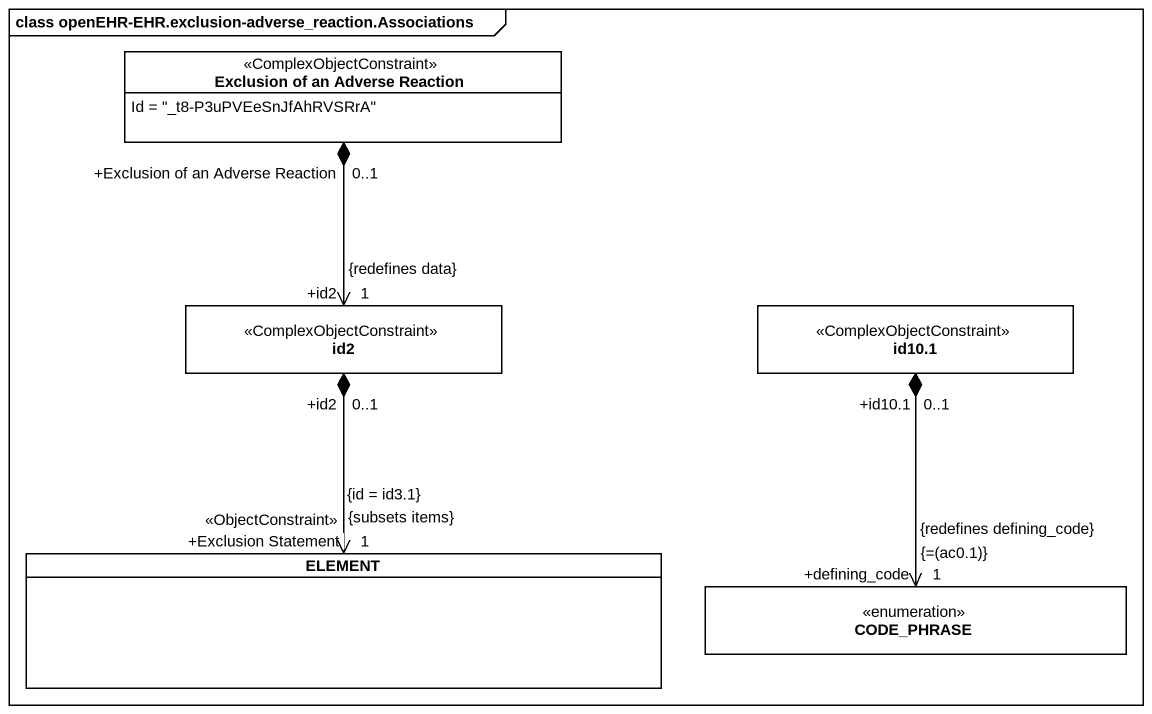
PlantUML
@startuml
mainframe class openEHR-EHR.exclusion-adverse_reaction.Associations
hide circle
hide empty members
class "Exclusion of an Adverse Reaction" as Exclusion_of_an_Adverse <<ComplexObjectConstraint>> {
  Id = "_t8-P3uPVEeSnJfAhRVSRrA"
}
class id2 <<ComplexObjectConstraint>>
class "id10.1" as id10_1 <<ComplexObjectConstraint>>
class ELEMENT
enum CODE_PHRASE
Exclusion_of_an_Adverse "+Exclusion of an Adverse Reaction\n0..1" *--> "+id2\n1\n{redefines data}" id2
id2 "+id2\n0..1" *--> "+Exclusion Statement\n<<ObjectConstraint>>\n1\n{id = id3.1}\n{subsets items}" ELEMENT
id10_1 "+id10.1\n0..1" *--> "+defining_code\n1\n{=(ac0.1)}\n{redefines defining_code}" CODE_PHRASE
@enduml
